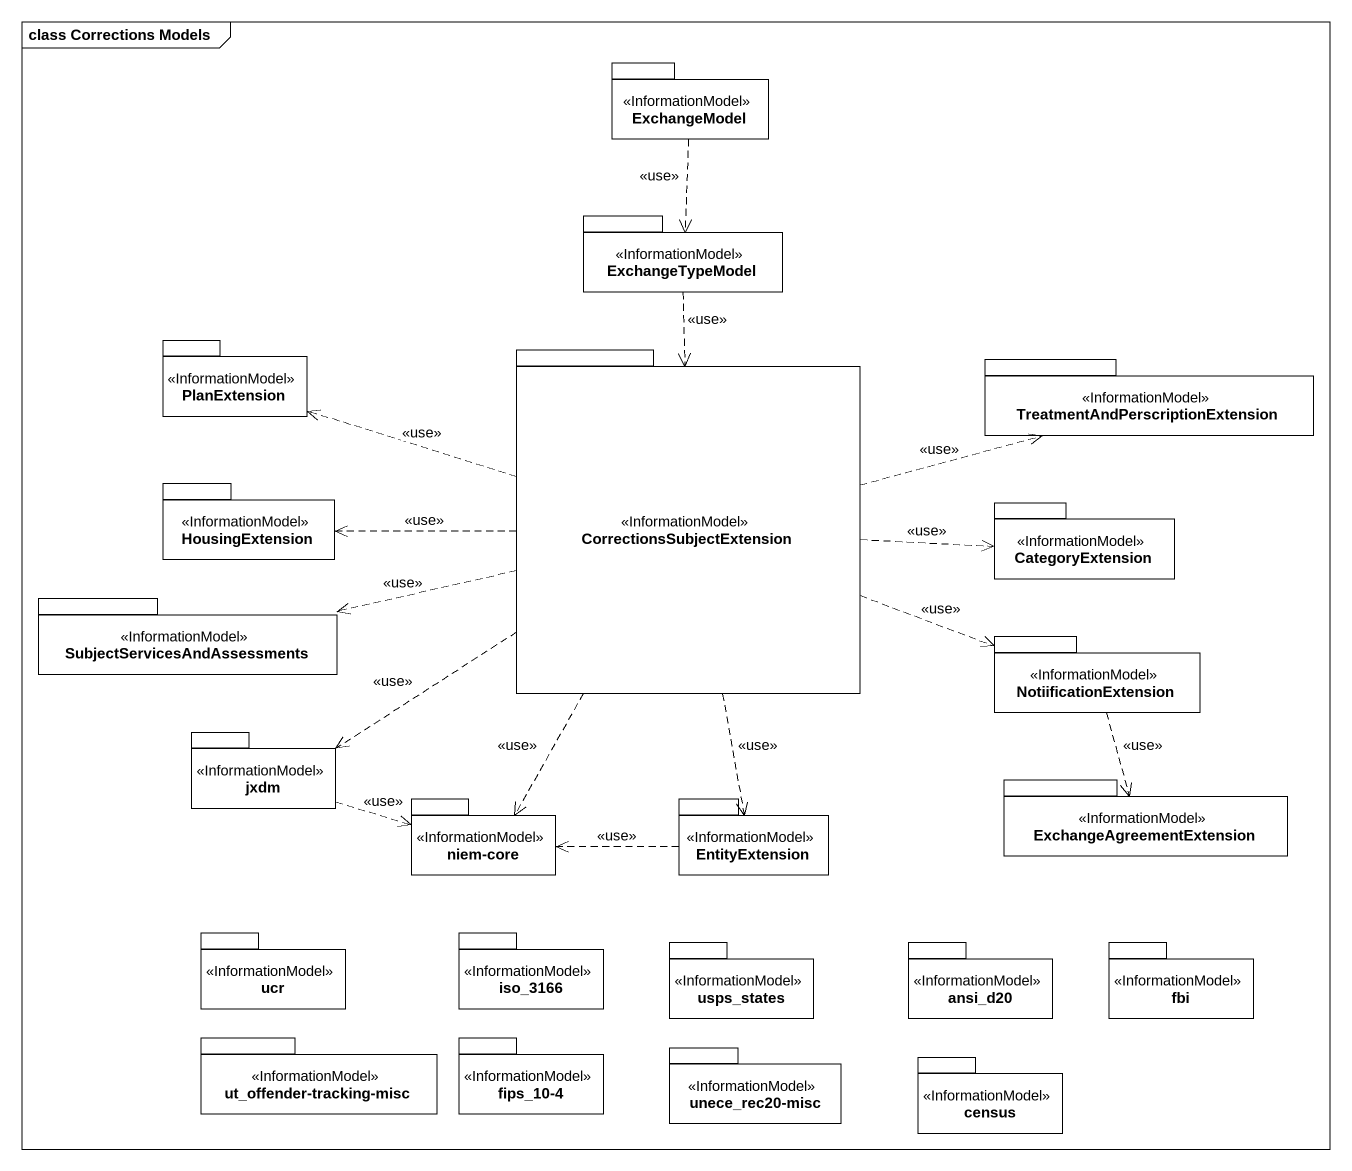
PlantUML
@startuml
mainframe class Corrections Models
package ExchangeModel <<InformationModel>> {
}
package ExchangeTypeModel <<InformationModel>> {
}
package PlanExtension <<InformationModel>> {
}
package CorrectionsSubjectExtension <<InformationModel>> {
}
package "TreatmentAndPerscriptionExtension" as TreatmentAndPerscriptionExte <<InformationModel>> {
}
package HousingExtension <<InformationModel>> {
}
package CategoryExtension <<InformationModel>> {
}
package "SubjectServicesAndAssessments" as SubjectServicesAndAssessment <<InformationModel>> {
}
package NotiificationExtension <<InformationModel>> {
}
package jxdm <<InformationModel>> {
}
package ExchangeAgreementExtension <<InformationModel>> {
}
package "niem-core" as niem_core <<InformationModel>> {
}
package EntityExtension <<InformationModel>> {
}
package ucr <<InformationModel>> {
}
package iso_3166 <<InformationModel>> {
}
package usps_states <<InformationModel>> {
}
package ansi_d20 <<InformationModel>> {
}
package fbi <<InformationModel>> {
}
package "ut_offender-tracking-misc" as ut_offender_tracking_misc <<InformationModel>> {
}
package "fips_10-4" as fips_10_4 <<InformationModel>> {
}
package "unece_rec20-misc" as unece_rec20_misc <<InformationModel>> {
}
package census <<InformationModel>> {
}
ExchangeModel ..> ExchangeTypeModel : <<use>>
ExchangeTypeModel ..> CorrectionsSubjectExtension : <<use>>
CorrectionsSubjectExtension .left.> PlanExtension : <<use>>
CorrectionsSubjectExtension .right.> TreatmentAndPerscriptionExte : <<use>>
CorrectionsSubjectExtension .left.> HousingExtension : <<use>>
CorrectionsSubjectExtension .right.> CategoryExtension : <<use>>
CorrectionsSubjectExtension .left.> SubjectServicesAndAssessment : <<use>>
CorrectionsSubjectExtension .right.> NotiificationExtension : <<use>>
CorrectionsSubjectExtension .left.> jxdm : <<use>>
CorrectionsSubjectExtension ..> niem_core : <<use>>
CorrectionsSubjectExtension ..> EntityExtension : <<use>>
NotiificationExtension ..> ExchangeAgreementExtension : <<use>>
jxdm .right.> niem_core : <<use>>
EntityExtension .left.> niem_core : <<use>>
@enduml
